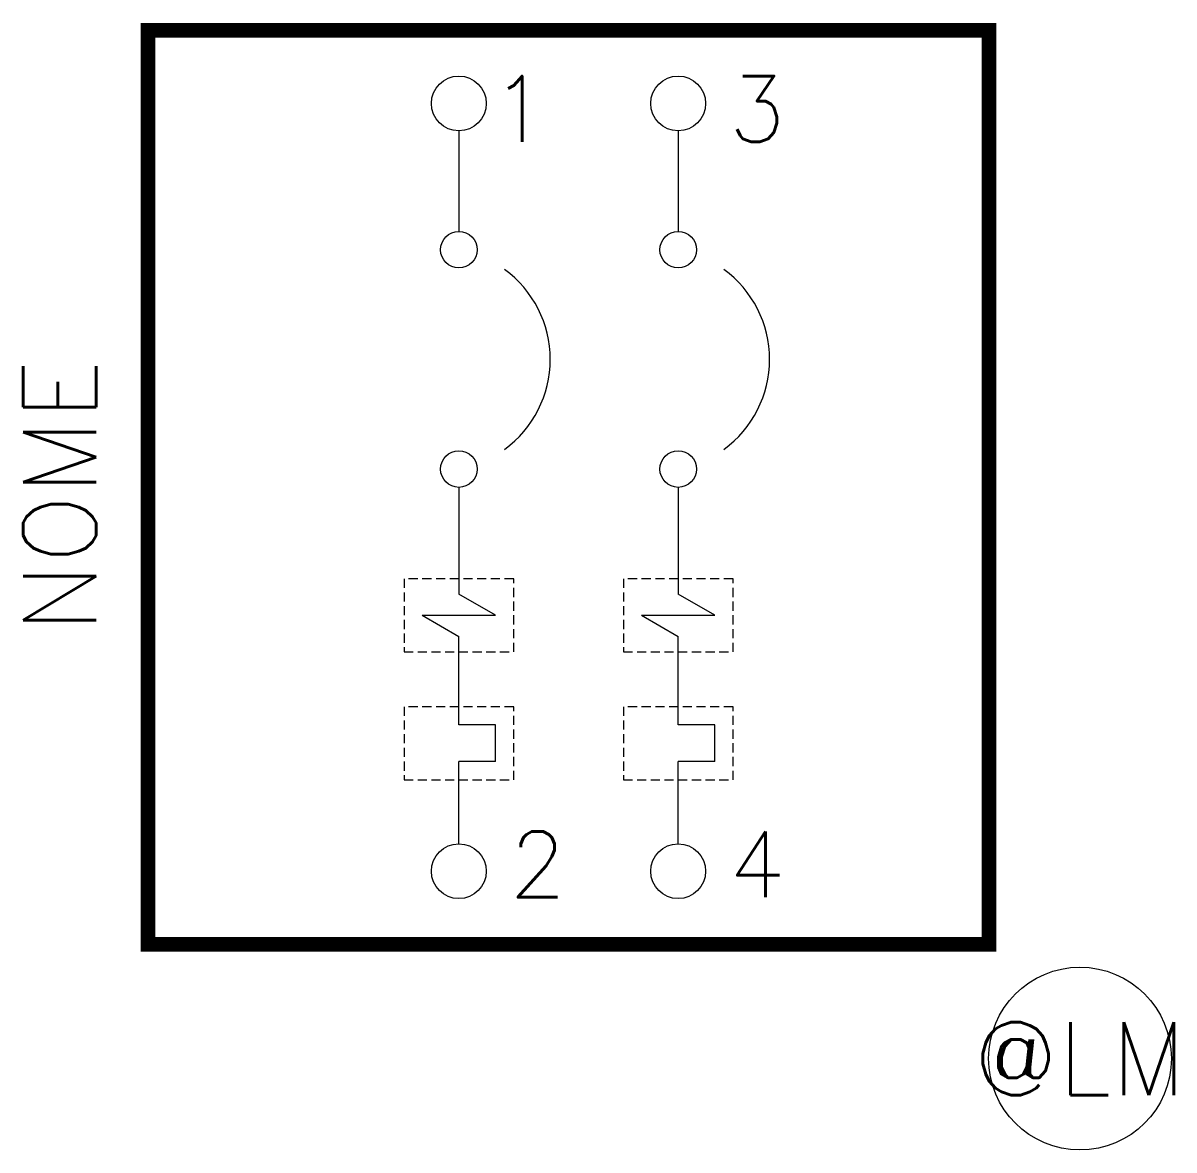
# Model space of a CAD drawing. Header units: millimetres. Extents: x 1828 to 1859.5, y 1513.3 to 1544.2.
import ezdxf
from ezdxf.enums import TextEntityAlignment as Align

# ---------------------------------------------------------------- set-up
doc = ezdxf.new("R2010")
doc.units = ezdxf.units.MM
doc.linetypes.add('HIDDEN', pattern=[0.375, 0.25, -0.125])
doc.styles.add('ROMANS', font='romans')

msp = doc.modelspace()

# ---------------------------------------------------------------- linework, layer by layer
for p, q in [((1839.905, 1541.219), (1839.905, 1538.469)), ((1845.905, 1541.219), (1845.905, 1538.469)), ((1839.905, 1531.469), (1839.905, 1528.547)), ((1845.905, 1531.469), (1845.905, 1528.547)), ((1840.905, 1527.969), (1839.905, 1528.547)), ((1846.905, 1527.969), (1845.905, 1528.547)), ((1838.905, 1527.969), (1840.905, 1527.969)), ((1838.905, 1527.969), (1839.905, 1527.392)), ((1844.905, 1527.969), (1845.905, 1527.392)), ((1844.905, 1527.969), (1846.905, 1527.969)), ((1839.905, 1524.969), (1839.905, 1527.392)), ((1845.905, 1524.969), (1845.905, 1527.392)), ((1840.905, 1524.969), (1839.905, 1524.969)), ((1840.905, 1523.969), (1840.905, 1524.969)), ((1846.905, 1524.969), (1845.905, 1524.969)), ((1846.905, 1523.969), (1846.905, 1524.969)), ((1840.905, 1523.969), (1839.905, 1523.969)), ((1839.905, 1521.719), (1839.905, 1523.969)), ((1846.905, 1523.969), (1845.905, 1523.969)), ((1845.905, 1521.719), (1845.905, 1523.969))]:
    msp.add_line(p, q)
at = {"color": 5, "const_width": 0.4}
msp.add_lwpolyline([(1831.405, 1543.969), (1854.405, 1543.969), (1854.405, 1518.969), (1831.405, 1518.969)], close=True, dxfattribs=at)
at = {"linetype": 'HIDDEN'}
for points in [[(1841.405, 1526.969), (1841.405, 1528.969), (1838.405, 1528.969), (1838.405, 1526.969)], [(1847.405, 1526.969), (1847.405, 1528.969), (1844.405, 1528.969), (1844.405, 1526.969)], [(1841.405, 1523.469), (1841.405, 1525.469), (1838.405, 1525.469), (1838.405, 1523.469)], [(1847.405, 1523.469), (1847.405, 1525.469), (1844.405, 1525.469), (1844.405, 1523.469)]]:
    msp.add_lwpolyline(points, close=True, dxfattribs=at)
for centre, radius in [((1839.905, 1541.969), 0.75), ((1845.905, 1541.969), 0.75), ((1839.905, 1537.969), 0.5), ((1845.905, 1537.969), 0.5), ((1839.905, 1531.969), 0.5), ((1845.905, 1531.969), 0.5), ((1839.905, 1520.969), 0.75), ((1845.905, 1520.969), 0.75), ((1856.897, 1515.844), 2.5)]:
    msp.add_circle(centre, radius)
for centre in [(1839.355, 1534.969), (1845.355, 1534.969)]:
    msp.add_arc(centre, 3.05, 306.1686, 53.8314)

# ---------------------------------------------------------------- texts
at = {"style": 'ROMANS', "flags": 4}
for tag, text, p in [('1', '1', (1841.559, 1542.719)), ('3', '3', (1848.06, 1542.719))]:
    msp.add_attdef(tag, text=text, height=1.8, dxfattribs=at).set_placement(p, align=Align.TOP_CENTER)
msp.add_attdef('NOME', text='NOME', height=2, rotation=90, dxfattribs=at).set_placement((1828.982, 1531.223), align=Align.MIDDLE_CENTER)
for tag, text, p in [('2', '2', (1842.06, 1519.719)), ('4', '4', (1848.06, 1519.719))]:
    msp.add_attdef(tag, text=text, height=1.8, dxfattribs=at).set_placement(p, align=Align.BOTTOM_CENTER)
msp.add_attdef('@LM', text='@LM', height=2, dxfattribs=at).set_placement((1856.897, 1515.844), align=Align.MIDDLE_CENTER)

doc.saveas('drawing.dxf')
